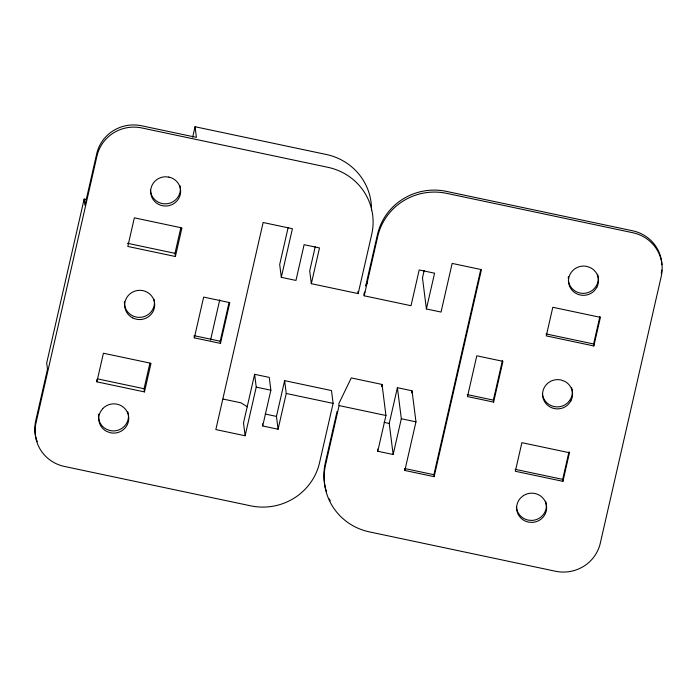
<?xml version="1.0" encoding="UTF-8"?>
<svg xmlns="http://www.w3.org/2000/svg" width="697" height="697" viewBox="0 0 697 697"><rect width="100%" height="100%" fill="white"/><g stroke="black" fill="none" stroke-linecap="round" stroke-linejoin="round"><path stroke-width="1.05" d="M86.289 199.49L84.154 199.037L46.69 363.032L47.483 369.271L35.721 420.761A37.525 36.575 -7.2 0 0 37.246 441.68M96.883 381.843L103.417 353.231L151.005 363.294L144.471 391.906L96.883 381.843L96.613 379.717M192.668 137.135L195.047 126.732L326.318 154.49A57.781 56.326 -7.2 0 1 371.492 209.971M144.471 391.906L144.07 388.726L149.872 363.294M175.4 256.513L181.934 227.91L134.347 217.839L127.812 246.45L175.4 256.513L174.991 253.333L180.802 227.902M194.341 337.862L203.655 297.096L229.792 302.62L220.479 343.386L194.341 337.862L194.158 336.407M210.546 340.101L219.747 299.815M220.479 343.386L220.208 341.208L229.043 302.524M262.708 425.98L270.872 390.224L269.251 377.399L254.614 374.306L243.506 422.94L245.126 435.764L215.835 429.57L263.135 222.517L292.418 228.703L281.309 277.345L295.955 280.438L304.119 244.673L319.496 247.932L311.324 283.688L358.18 293.603L371.728 234.305A57.781 56.326 -7.2 0 0 327.93 167.315L141.752 127.943A37.525 36.575 -7.2 0 0 96.979 155.954L35.991 422.948A37.525 36.575 -7.2 0 0 64.429 466.45L250.606 505.822A57.781 56.326 -7.2 0 0 319.557 462.677L333.105 403.38L331.484 390.564L284.629 380.649L276.456 416.414L278.077 429.239L262.708 425.98L262.438 423.846M288.14 227.518L279.689 264.52L281.309 277.345M245.126 435.764L256.235 387.123L254.614 374.306M315.236 246.677L309.703 270.872L311.324 283.688M278.077 429.239L286.249 393.474L284.629 380.649M337.043 411.483L325.299 462.904A57.781 56.326 -7.2 0 0 326.562 492.038M404.852 470.475L415.97 421.842L412.04 390.782L397.403 387.689L401.324 418.749L393.152 454.505L377.783 451.255L385.946 415.499L382.026 384.439L351.279 377.931L338.847 403.615L339.09 405.584L325.551 464.873A57.781 56.326 -7.2 0 0 369.34 531.872L555.518 571.244A37.525 36.575 -7.2 0 0 600.291 543.224L661.279 276.239A37.525 36.575 -7.2 0 0 632.85 232.737L446.672 193.357A57.781 56.326 -7.2 0 0 377.713 236.51L364.174 295.798L411.03 305.713L419.193 269.948L434.571 273.198L426.398 308.963L441.044 312.056L452.153 263.422L481.435 269.617L434.144 476.67L404.852 470.475L404.608 468.506L433.891 474.701L434.144 476.67M381.547 386.539L382.026 384.439M393.152 454.505L389.231 423.454L397.403 387.689M424.159 270.541L422.478 277.903L426.398 308.963M411.561 392.899L412.04 390.782M433.891 474.701L480.703 269.756M493.615 402.091L502.929 361.325L476.792 355.792L467.487 396.567L493.615 402.091L493.371 400.122L502.441 360.401M562.932 481.339L569.466 452.736L521.879 442.673L515.344 471.277L562.932 481.339L562.679 479.37L568.979 451.822M593.861 345.956L600.396 317.344L552.808 307.281L546.274 335.884L593.861 345.956L593.609 343.978L599.908 316.429M367.101 283.113L365.716 285.962L377.469 234.54A57.781 56.326 -7.2 0 1 446.42 191.387L632.597 230.768A37.525 36.575 -7.2 0 1 661.897 264.747M364.845 291.93L363.921 293.829L364.174 295.798M127.403 243.27L174.991 253.333M546.021 333.915L593.609 343.978M194.071 335.675L220.208 341.208M467.234 394.589L493.371 400.122M256.235 387.123L270.872 390.224M286.249 393.474L333.105 403.38M339.09 405.584L385.946 415.499M401.324 418.749L415.97 421.842M384.108 422.365L389.231 423.454M223.179 399.067L240.962 402.831L247.444 406.83M265.182 414.027L276.456 416.414M97.536 378.88L144.07 388.726M515.092 469.308L562.679 479.37M545.707 501.352L546.378 505.107A15.012 14.628 -7.2 0 1 532.029 520.432L528.126 520.119A15.012 14.628 -7.2 0 1 516.399 506.527M150.369 189.924L151.049 193.679A15.012 14.628 -7.2 0 0 169.38 203.289A15.012 14.628 -7.2 0 0 179.939 185.655M357.909 291.459L358.18 293.603M377.513 449.112L377.783 451.255M195.047 126.732L196.388 137.37L141.482 125.756A37.525 36.575 -7.2 0 0 96.709 153.776L84.947 205.266L84.154 199.037M661.732 270.07A37.525 36.575 -7.2 0 1 661.253 273.233M330.247 500.794A57.781 56.326 -7.2 0 1 329.289 498.895M597.582 274.269A15.012 14.628 -7.2 0 1 596.562 285.43L594.314 288.575A15.012 14.628 -7.2 0 1 568.351 280.403M568.264 278.495A15.012 14.628 -7.2 0 1 568.438 276.578M571.645 387.811A15.012 14.628 -7.2 0 1 570.625 398.972L568.377 402.108A15.012 14.628 -7.2 0 1 542.414 393.936M154.002 299.196A15.012 14.628 -7.2 0 1 140.55 317.335A15.012 14.628 -7.2 0 1 124.475 301.548M127.804 411.822A15.012 14.628 -7.2 0 1 110.222 430.598L106.545 429.308A15.012 14.628 -7.2 0 1 98.573 417.956M98.486 416.048A15.012 14.628 -7.2 0 1 98.66 414.131M102.712 408.642L100.464 411.779A15.012 14.628 -7.2 0 0 106.815 431.487L110.492 432.776A15.012 14.628 -7.2 0 0 128.074 414.009A15.012 14.628 -7.2 0 0 102.712 408.642M596.815 287.399L594.558 290.544A15.012 14.628 -7.2 0 1 569.196 285.178A15.012 14.628 -7.2 0 1 586.778 266.402L590.455 267.692A15.012 14.628 -7.2 0 1 596.815 287.399M570.878 400.941L568.621 404.086A15.012 14.628 -7.2 0 1 543.259 398.719A15.012 14.628 -7.2 0 1 560.841 379.943L564.526 381.233A15.012 14.628 -7.2 0 1 570.878 400.941M523.595 495.489L520.598 497.954A15.012 14.628 -7.2 0 0 528.37 522.097L532.273 522.41A15.012 14.628 -7.2 0 0 546.631 507.076L545.951 503.321A15.012 14.628 -7.2 0 0 523.595 495.489M168.901 177.09L164.997 176.777A15.012 14.628 -7.2 0 0 150.648 192.111L151.319 195.866A15.012 14.628 -7.2 0 0 176.681 201.233A15.012 14.628 -7.2 0 0 168.901 177.09M132.752 317.954A15.012 14.628 -7.2 0 0 154.69 304.223A15.012 14.628 -7.2 0 0 131.655 292.635A15.012 14.628 -7.2 0 0 132.752 317.954"/></g></svg>
